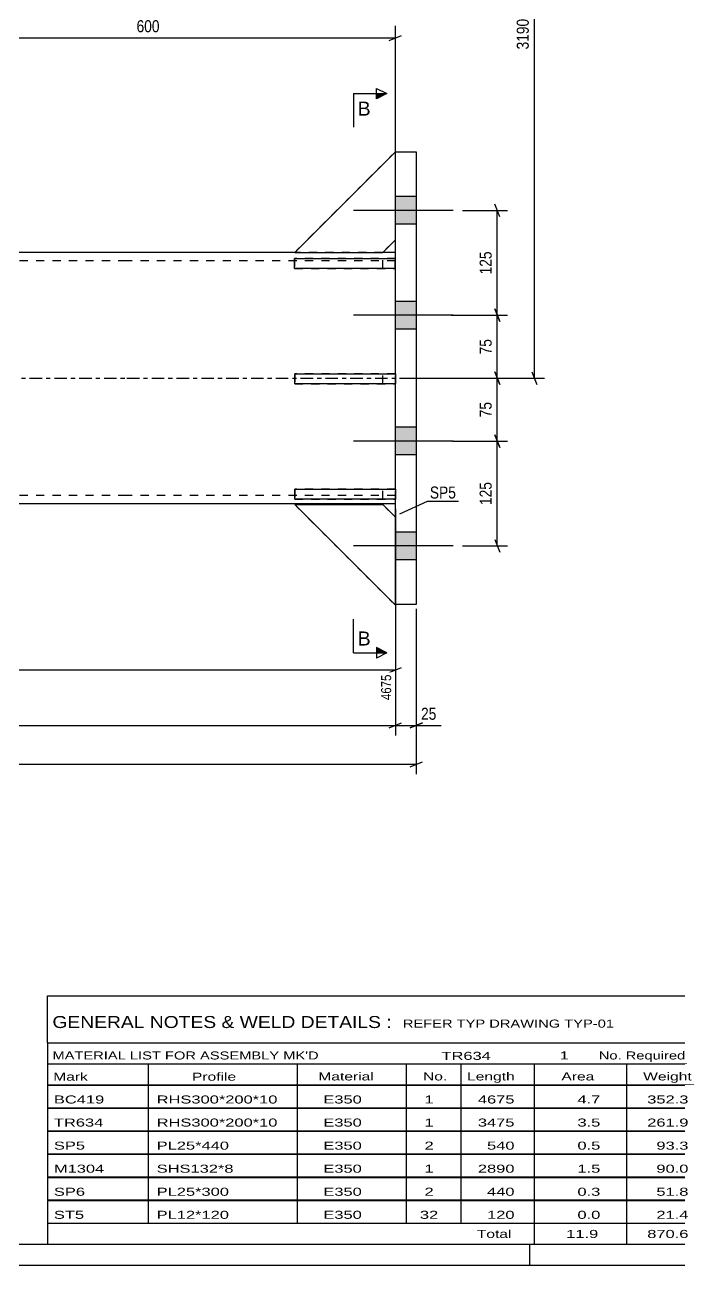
# Model space of a CAD drawing. Header units: millimetres. Extents: x 0 to 841, y 0 to 594.
# Drawn here: x 510.6 to 666.6, y 0 to 295.8 of the extents above; entities that cross this region are included whole.
import ezdxf

# ---------------------------------------------------------------- set-up
doc = ezdxf.new("R2010")
doc.units = ezdxf.units.MM
doc.linetypes.add('DXK_LINE_DOT2', pattern=[3.9198, 1.9599, -1.9599])
doc.linetypes.add('DXK_LINE_DOT3', pattern=[5.9187, 2.979, -0.9799, 0.9799, -0.9799])
doc.styles.add('Arial', font='ARIAL.TTF', dxfattribs={"height": 0.2})
doc.styles.add('Arial Narrow', font='ARIALN.TTF', dxfattribs={"height": 0.2})

# ---------------------------------------------------------------- blocks, each defined once
blk = doc.blocks.new('Unknown-122567523-1134')
at = {"color": 5, "linetype": 'Continuous'}
for p, q in [((5, 5), (836, 5)), ((631, 0), (631, 5)), ((0, 0), (841, 0))]:
    blk.add_line(p, q, dxfattribs=at)
blk = doc.blocks.new('Part-122567523-1456 - 1371')
at = {"color": 2, "linetype": 'Continuous'}
for p, q in [((574.91, 185.09), (598.91, 185.09)), ((574.91, 182.69), (574.91, 185.09)), ((598.91, 185.09), (598.91, 182.69)), ((598.91, 182.69), (574.91, 182.69))]:
    blk.add_line(p, q, dxfattribs=at)
at = {"color": 7, "linetype": 'DXK_LINE_DOT2'}
blk.add_line((595.91, 182.69), (595.91, 185.09), dxfattribs=at)
blk = doc.blocks.new('Part-122567523-1424 - 1371')
at = {"color": 2, "linetype": 'Continuous'}
for p, q in [((534.8, 241.53), (417, 241.52)), ((574.91, 241.53), (534.9, 241.53)), ((598.91, 241.53), (595.91, 241.53)), ((534.8, 181.53), (417, 181.52)), ((598.91, 181.53), (534.9, 181.53))]:
    blk.add_line(p, q, dxfattribs=at)
at = {"color": 7, "linetype": 'DXK_LINE_DOT2'}
for p, q in [((595.91, 241.53), (574.91, 241.53)), ((598.91, 181.53), (598.91, 241.53)), ((534.8, 239.53), (417, 239.52)), ((598.91, 239.53), (534.9, 239.53)), ((534.8, 183.53), (417, 183.52)), ((598.91, 183.53), (534.9, 183.53))]:
    blk.add_line(p, q, dxfattribs=at)
at = {"color": 7, "linetype": 'DXK_LINE_DOT3'}
for p, q in [((417, 211.52), (534.8, 211.53)), ((534.9, 211.53), (598.91, 211.53))]:
    blk.add_line(p, q, dxfattribs=at)
blk = doc.blocks.new('Bolt-122567523-1425 - 1371')
at = {"linetype": 'Continuous'}
for points in [[(598.91, 254.83), (598.91, 248.23), (603.91, 248.23), (603.91, 254.83)], [(598.91, 254.83), (598.91, 248.23), (603.91, 248.23), (603.91, 254.83)], [(598.91, 254.83), (598.91, 248.23), (603.91, 248.23), (603.91, 254.83)], [(598.91, 229.83), (598.91, 223.23), (603.91, 223.23), (603.91, 229.83)], [(598.91, 229.83), (598.91, 223.23), (603.91, 223.23), (603.91, 229.83)], [(598.91, 199.83), (598.91, 193.23), (603.91, 193.23), (603.91, 199.83)], [(598.91, 199.83), (598.91, 193.23), (603.91, 193.23), (603.91, 199.83)], [(598.91, 174.83), (598.91, 168.23), (603.91, 168.23), (603.91, 174.83)], [(598.91, 174.83), (598.91, 168.23), (603.91, 168.23), (603.91, 174.83)], [(598.91, 174.83), (598.91, 168.23), (603.91, 168.23), (603.91, 174.83)]]:
    blk.add_hatch(color=1, dxfattribs=at).paths.add_polyline_path(points)
at = {"color": 1, "linetype": 'Continuous'}
for p, q in [((603.91, 254.83), (598.91, 254.83)), ((603.91, 254.83), (598.91, 254.83)), ((603.91, 254.83), (598.91, 254.83)), ((612.71, 251.53), (588.91, 251.53)), ((612.71, 251.53), (588.91, 251.53)), ((612.71, 251.53), (588.91, 251.53)), ((603.91, 248.23), (598.91, 248.23)), ((603.91, 248.23), (598.91, 248.23)), ((603.91, 248.23), (598.91, 248.23)), ((603.91, 229.83), (598.91, 229.83)), ((603.91, 229.83), (598.91, 229.83)), ((612.71, 226.53), (588.91, 226.53)), ((612.71, 226.53), (588.91, 226.53)), ((603.91, 223.23), (598.91, 223.23)), ((603.91, 223.23), (598.91, 223.23)), ((603.91, 199.83), (598.91, 199.83)), ((603.91, 199.83), (598.91, 199.83)), ((612.71, 196.53), (588.91, 196.53)), ((612.71, 196.53), (588.91, 196.53)), ((603.91, 193.23), (598.91, 193.23)), ((603.91, 193.23), (598.91, 193.23)), ((603.91, 174.83), (598.91, 174.83)), ((603.91, 174.83), (598.91, 174.83)), ((603.91, 174.83), (598.91, 174.83)), ((612.71, 171.53), (588.91, 171.53)), ((612.71, 171.53), (588.91, 171.53)), ((612.71, 171.53), (588.91, 171.53)), ((603.91, 168.23), (598.91, 168.23)), ((603.91, 168.23), (598.91, 168.23)), ((603.91, 168.23), (598.91, 168.23))]:
    blk.add_line(p, q, dxfattribs=at)
blk = doc.blocks.new('Part-122567523-1512 - 1371')
at = {"color": 2, "linetype": 'Continuous'}
for p, q in [((574.91, 212.59), (598.91, 212.59)), ((574.91, 210.19), (574.91, 212.59)), ((598.91, 210.19), (574.91, 210.19)), ((598.91, 212.59), (598.91, 210.19))]:
    blk.add_line(p, q, dxfattribs=at)
at = {"color": 7, "linetype": 'DXK_LINE_DOT2'}
blk.add_line((595.91, 210.19), (595.91, 212.59), dxfattribs=at)
blk = doc.blocks.new('Part-122567523-1513 - 1371')
at = {"color": 2, "linetype": 'Continuous'}
for p, q in [((574.9, 240.09), (598.9, 240.09)), ((574.9, 237.69), (574.9, 240.09)), ((598.9, 240.09), (598.9, 237.69)), ((598.9, 237.69), (574.9, 237.69))]:
    blk.add_line(p, q, dxfattribs=at)
at = {"color": 7, "linetype": 'DXK_LINE_DOT2'}
blk.add_line((595.9, 237.69), (595.9, 240.09), dxfattribs=at)
blk = doc.blocks.new('Part-122567523-1449 - 1371')
at = {"color": 2, "linetype": 'Continuous'}
for p, q in [((598.91, 265.53), (574.91, 241.53)), ((595.91, 241.53), (598.91, 244.53)), ((574.91, 241.53), (595.91, 241.53))]:
    blk.add_line(p, q, dxfattribs=at)
at = {"color": 7, "linetype": 'DXK_LINE_DOT2'}
blk.add_line((598.91, 244.53), (598.91, 265.53), dxfattribs=at)
blk = doc.blocks.new('Part-122567523-1450 - 1371')
at = {"color": 7, "linetype": 'DXK_LINE_DOT2'}
for p, q in [((598.91, 265.53), (574.91, 241.53)), ((598.91, 244.53), (598.91, 265.53)), ((595.91, 241.53), (598.91, 244.53)), ((574.91, 241.53), (595.91, 241.53))]:
    blk.add_line(p, q, dxfattribs=at)
blk = doc.blocks.new('Part-122567523-1451 - 1371')
at = {"color": 2, "linetype": 'Continuous'}
for p, q in [((574.91, 181.39), (595.91, 181.39)), ((598.91, 157.39), (574.91, 181.39)), ((595.91, 181.39), (598.91, 178.39)), ((598.91, 157.39), (598.91, 157.53))]:
    blk.add_line(p, q, dxfattribs=at)
at = {"color": 7, "linetype": 'DXK_LINE_DOT2'}
blk.add_line((598.91, 157.53), (598.91, 178.39), dxfattribs=at)
blk = doc.blocks.new('Part-122567523-1452 - 1371')
at = {"color": 7, "linetype": 'DXK_LINE_DOT2'}
for p, q in [((574.91, 181.39), (595.91, 181.39)), ((598.91, 157.39), (574.91, 181.39)), ((595.91, 181.39), (598.91, 178.39)), ((598.91, 178.39), (598.91, 157.39))]:
    blk.add_line(p, q, dxfattribs=at)
blk = doc.blocks.new('Part-122567523-1453 - 1371')
at = {"color": 7, "linetype": 'DXK_LINE_DOT2'}
for p, q in [((598.91, 185.09), (574.91, 185.09)), ((574.91, 185.09), (574.91, 182.69)), ((595.91, 182.69), (595.91, 185.09)), ((598.91, 182.69), (598.91, 185.09)), ((574.91, 182.69), (598.91, 182.69))]:
    blk.add_line(p, q, dxfattribs=at)
blk = doc.blocks.new('Part-122567523-1454 - 1371')
at = {"color": 7, "linetype": 'DXK_LINE_DOT2'}
for p, q in [((598.9, 240.09), (574.9, 240.09)), ((574.9, 240.09), (574.9, 237.69)), ((595.9, 237.69), (595.9, 240.09)), ((598.9, 237.69), (598.9, 240.09)), ((574.9, 237.69), (598.9, 237.69))]:
    blk.add_line(p, q, dxfattribs=at)
blk = doc.blocks.new('Part-122567523-1455 - 1371')
at = {"color": 7, "linetype": 'DXK_LINE_DOT2'}
for p, q in [((598.91, 212.59), (574.91, 212.59)), ((574.91, 212.59), (574.91, 210.19)), ((574.91, 210.19), (598.91, 210.19)), ((595.91, 210.19), (595.91, 212.59)), ((598.91, 210.19), (598.91, 212.59))]:
    blk.add_line(p, q, dxfattribs=at)
blk = doc.blocks.new('Part-122567523-1486 - 1371')
at = {"color": 2, "linetype": 'Continuous'}
for p, q in [((598.91, 265.53), (603.91, 265.53)), ((598.91, 240.09), (598.91, 265.53)), ((603.91, 265.53), (603.91, 157.53)), ((598.91, 212.59), (598.91, 237.69)), ((598.91, 185.09), (598.91, 210.19)), ((598.91, 157.53), (598.91, 182.69)), ((603.91, 157.53), (598.91, 157.53))]:
    blk.add_line(p, q, dxfattribs=at)
at = {"color": 7, "linetype": 'DXK_LINE_DOT2'}
for p, q in [((598.91, 237.69), (598.91, 240.09)), ((598.91, 210.19), (598.91, 212.59)), ((598.91, 182.69), (598.91, 185.09))]:
    blk.add_line(p, q, dxfattribs=at)
blk = doc.blocks.new('StraightDimension-122567523-1633 - 1371')
at = {"color": 7, "linetype": 'Continuous'}
for p, q in [((623.82, 210.03), (622.62, 213.03)), ((599.91, 211.53), (625.62, 211.53)), ((623.22, 196.53), (623.22, 211.53)), ((612.53, 196.53), (625.62, 196.53)), ((622.62, 198.03), (623.82, 195.03))]:
    blk.add_line(p, q, dxfattribs=at)
at = {"color": 0}
blk.add_wipeout([(622.47, 206.46), (618.27, 206.46), (618.27, 201.6), (622.47, 201.6)], dxfattribs=at)
at = {"color": 3, "style": 'Arial Narrow'}
blk.add_text('75', height=2.863, rotation=90.0002, dxfattribs=at).set_placement((621.87, 202.2))
blk = doc.blocks.new('StraightDimension-122567523-1555 - 1371')
at = {"color": 7, "linetype": 'Continuous'}
for p, q in [((481, 344.63), (481, 290.28)), ((482.5, 293.28), (479.5, 292.08)), ((597.41, 292.08), (600.41, 293.28)), ((598.91, 242.53), (598.91, 295.53)), ((481, 292.68), (598.91, 292.68))]:
    blk.add_line(p, q, dxfattribs=at)
at = {"color": 0}
blk.add_wipeout([(543.3, 293.43), (543.3, 297.63), (536.61, 297.63), (536.61, 293.43)], dxfattribs=at)
at = {"color": 3, "style": 'Arial Narrow'}
blk.add_text('600', height=2.863, dxfattribs=at).set_placement((537.21, 294.03))
blk = doc.blocks.new('StraightDimension-122567523-1538 - 1371')
at = {"color": 7, "linetype": 'Continuous'}
for p, q in [((603.91, 156.53), (603.91, 117.07)), ((123.51, 119.47), (603.91, 119.47)), ((602.41, 118.87), (605.41, 120.07))]:
    blk.add_line(p, q, dxfattribs=at)
blk = doc.blocks.new('StraightDimension-122567523-1562 - 1371')
at = {"color": 7, "linetype": 'Continuous'}
for p, q in [((632.66, 374.13), (631.46, 377.13)), ((482, 375.63), (634.46, 375.63)), ((632.06, 211.53), (632.06, 375.63)), ((631.46, 213.03), (632.66, 210.03)), ((599.91, 211.53), (634.46, 211.53))]:
    blk.add_line(p, q, dxfattribs=at)
at = {"color": 0}
blk.add_wipeout([(631.31, 297.83), (627.11, 297.83), (627.11, 289.32), (631.31, 289.32)], dxfattribs=at)
at = {"color": 3, "style": 'Arial Narrow'}
blk.add_text('3190', height=2.863, rotation=90.0002, dxfattribs=at).set_placement((630.71, 289.92))
blk = doc.blocks.new('StraightDimension-122567523-5544 - 1371')
at = {"color": 7, "linetype": 'Continuous'}
for p, q in [((350.51, 240.52), (350.51, 134.76)), ((598.91, 180.39), (598.91, 134.76)), ((352.01, 142.56), (349.01, 141.36)), ((597.41, 141.36), (600.41, 142.56)), ((350.51, 141.96), (598.91, 141.96))]:
    blk.add_line(p, q, dxfattribs=at)
at = {"color": 0}
blk.add_wipeout([(478.26, 142.71), (478.26, 146.21), (471.16, 146.21), (471.16, 142.71)], dxfattribs=at)
at = {"color": 0, "linetype": 'Continuous'}
blk.add_wipeout([(598.41, 141.36), (594.91, 141.36), (594.91, 134.26), (598.41, 134.26)], dxfattribs=at)
at = {"color": 3, "style": 'Arial Narrow'}
blk.add_text('2403', height=2.386, dxfattribs=at).set_placement((471.66, 143.21))
at = {"color": 3, "linetype": 'Continuous', "style": 'Arial Narrow'}
blk.add_text('4675', height=2.386, rotation=90.0002, dxfattribs=at).set_placement((597.91, 134.76))
blk = doc.blocks.new('StraightDimension-122567523-1609 - 1371')
at = {"color": 7, "linetype": 'Continuous'}
for p, q in [((614.91, 251.53), (625.62, 251.53)), ((623.82, 250.03), (622.62, 253.03)), ((623.22, 226.53), (623.22, 251.53)), ((622.62, 228.03), (623.82, 225.03)), ((612.27, 226.53), (625.62, 226.53))]:
    blk.add_line(p, q, dxfattribs=at)
at = {"color": 0}
blk.add_wipeout([(622.47, 242.37), (618.27, 242.37), (618.27, 235.68), (622.47, 235.68)], dxfattribs=at)
at = {"color": 3, "style": 'Arial Narrow'}
blk.add_text('125', height=2.863, rotation=90.0002, dxfattribs=at).set_placement((621.87, 236.28))
blk = doc.blocks.new('StraightDimension-122567523-1622 - 1371')
at = {"color": 7, "linetype": 'Continuous'}
for p, q in [((623.82, 225.03), (622.62, 228.03)), ((612.27, 226.53), (625.62, 226.53)), ((623.22, 211.53), (623.22, 226.53)), ((622.62, 213.03), (623.82, 210.03)), ((599.91, 211.53), (625.62, 211.53))]:
    blk.add_line(p, q, dxfattribs=at)
at = {"color": 0}
blk.add_wipeout([(622.47, 221.46), (618.27, 221.46), (618.27, 216.6), (622.47, 216.6)], dxfattribs=at)
at = {"color": 3, "style": 'Arial Narrow'}
blk.add_text('75', height=2.863, rotation=90.0002, dxfattribs=at).set_placement((621.87, 217.2))
blk = doc.blocks.new('StraightDimension-122567523-1644 - 1371')
at = {"color": 7, "linetype": 'Continuous'}
for p, q in [((612.53, 196.53), (625.62, 196.53)), ((623.82, 195.03), (622.62, 198.03)), ((623.22, 171.53), (623.22, 196.53)), ((622.62, 173.03), (623.82, 170.03)), ((614.91, 171.53), (625.62, 171.53))]:
    blk.add_line(p, q, dxfattribs=at)
at = {"color": 0}
blk.add_wipeout([(622.47, 187.37), (618.27, 187.37), (618.27, 180.68), (622.47, 180.68)], dxfattribs=at)
at = {"color": 3, "style": 'Arial Narrow'}
blk.add_text('125', height=2.863, rotation=90.0002, dxfattribs=at).set_placement((621.87, 181.28))
blk = doc.blocks.new('StraightDimension-122567523-1867 - 1371')
at = {"color": 7, "linetype": 'Continuous'}
for p, q in [((598.91, 156.39), (598.91, 126.32)), ((128.5, 128.72), (598.91, 128.72)), ((597.41, 128.12), (600.41, 129.32))]:
    blk.add_line(p, q, dxfattribs=at)
blk = doc.blocks.new('StraightDimension-122567523-1895 - 1371')
at = {"color": 7, "linetype": 'Continuous'}
for p, q in [((598.91, 156.39), (598.91, 126.32)), ((603.91, 156.53), (603.91, 126.32)), ((597.41, 128.12), (600.41, 129.32)), ((598.91, 128.72), (603.91, 128.72)), ((605.41, 129.32), (602.41, 128.12))]:
    blk.add_line(p, q, dxfattribs=at)
at = {"color": 0}
blk.add_wipeout([(609.29, 129.47), (609.29, 133.67), (604.43, 133.67), (604.43, 129.47)], dxfattribs=at)
at = {"color": 7, "linetype": 'Continuous'}
blk.add_line((603.91, 128.72), (609.81, 128.72), dxfattribs=at)
blk.add_line((603.91, 128.72), (609.81, 128.72), dxfattribs=at)
at = {"color": 3, "style": 'Arial Narrow'}
blk.add_text('25', height=2.863, dxfattribs=at).set_placement((605.03, 130.07))
blk = doc.blocks.new('StraightDimension-122567523-1918 - 1371')
at = {"color": 7, "linetype": 'Continuous'}
for p, q in [((603.91, 156.53), (603.91, 126.32)), ((123.51, 128.72), (603.91, 128.72)), ((602.41, 128.12), (605.41, 129.32))]:
    blk.add_line(p, q, dxfattribs=at)
blk = doc.blocks.new('Unknown-122567523-5824')
at = {"color": 7, "linetype": 'Continuous'}
for p, q in [((516, 64.25), (676, 64.25)), ((516, 53), (516, 64.25)), ((676, 64.25), (676, 53)), ((516, 53), (676, 53)), ((516, 53), (516, 48)), ((676, 53), (676, 48)), ((516, 48), (676, 48)), ((516, 48), (516, 43)), ((540, 48), (540, 43)), ((575.5, 48), (575.5, 43)), ((601.5, 48), (601.5, 43)), ((614.5, 48), (614.5, 43)), ((632, 48), (632, 43)), ((654, 48), (654, 43)), ((676, 48), (676, 43)), ((516, 43), (676, 43)), ((516, 42.95), (516, 37.55)), ((516, 42.95), (676, 42.95)), ((540, 43), (540, 37.5)), ((575.5, 43), (575.5, 37.5)), ((601.5, 43), (601.5, 37.5)), ((614.5, 43), (614.5, 37.5)), ((632, 43), (632, 37.5)), ((654, 43), (654, 37.5)), ((676, 42.95), (676, 37.55)), ((516, 37.55), (676, 37.55)), ((516, 37.45), (516, 32.05)), ((516, 37.45), (676, 37.45)), ((540, 37.5), (540, 32)), ((575.5, 37.5), (575.5, 32)), ((601.5, 37.5), (601.5, 32)), ((614.5, 37.5), (614.5, 32)), ((632, 37.5), (632, 32)), ((654, 37.5), (654, 32)), ((676, 37.45), (676, 32.05)), ((516, 32.05), (676, 32.05)), ((516, 31.95), (516, 26.55)), ((516, 31.95), (676, 31.95)), ((540, 32), (540, 26.5)), ((575.5, 32), (575.5, 26.5)), ((601.5, 32), (601.5, 26.5)), ((614.5, 32), (614.5, 26.5)), ((632, 32), (632, 26.5)), ((654, 32), (654, 26.5)), ((676, 31.95), (676, 26.55)), ((516, 26.55), (676, 26.55)), ((516, 26.45), (516, 21.05)), ((516, 26.45), (676, 26.45)), ((540, 26.5), (540, 21)), ((575.5, 26.5), (575.5, 21)), ((601.5, 26.5), (601.5, 21)), ((614.5, 26.5), (614.5, 21)), ((632, 26.5), (632, 21)), ((654, 26.5), (654, 21)), ((676, 26.45), (676, 21.05)), ((516, 21.05), (676, 21.05)), ((516, 20.95), (516, 15.55)), ((516, 20.95), (676, 20.95)), ((540, 21), (540, 15.5)), ((575.5, 21), (575.5, 15.5)), ((601.5, 21), (601.5, 15.5)), ((614.5, 21), (614.5, 15.5)), ((632, 21), (632, 15.5)), ((654, 21), (654, 15.5)), ((676, 20.95), (676, 15.55)), ((516, 15.55), (676, 15.55)), ((516, 15.45), (516, 10.05)), ((516, 15.45), (676, 15.45)), ((540, 15.5), (540, 10)), ((575.5, 15.5), (575.5, 10)), ((601.5, 15.5), (601.5, 10)), ((614.5, 15.5), (614.5, 10)), ((632, 15.5), (632, 10)), ((654, 15.5), (654, 10)), ((676, 15.45), (676, 10.05)), ((516, 10.05), (676, 10.05)), ((516, 10), (676, 10)), ((516, 10), (516, 5)), ((632, 10), (632, 5)), ((654, 10), (654, 5)), ((676, 10), (676, 5)), ((516, 5), (676, 5))]:
    blk.add_line(p, q, dxfattribs=at)
at = {"color": 7, "style": 'Arial Narrow'}
for s, height, width, p in [('GENERAL NOTES & WELD DETAILS :', 2.8633, 1.4, (517.15, 56.56)), ('REFER TYP DRAWING TYP-01', 1.9089, 1.6, (600.7, 56.66)), ("MATERIAL LIST FOR ASSEMBLY MK'D", 1.9089, 1.6, (517.15, 49.06)), ('TR634', 1.909, 1.794707, (609.9, 48.97)), ('1', 1.91, 1.794707, (638.08, 49.06)), ('No. Required', 1.9089, 1.6, (647.41, 49.06)), ('Mark', 1.909, 1.7, (517.34, 44)), ('Profile', 1.909, 1.7, (550.41, 44)), ('Material', 1.909, 1.7, (580.54, 44.06)), ('No.', 1.909, 1.7, (605.5, 44.06)), ('Length', 1.909, 1.7, (616, 44.06)), ('Area', 1.909, 1.7, (638.5, 44.06)), ('Weight', 1.909, 1.7, (658, 44.06))]:
    blk.add_text(s, height=height, dxfattribs=dict(at, width=width)).set_placement(p)
at = {"color": 7, "linetype": 'Continuous', "style": 'Arial Narrow'}
for s, height, width, p in [('BC419', 1.909, 1.794707, (517.5, 38.56)), ('RHS300*200*10', 1.9089, 1.794707, (542, 38.56)), ('E350', 1.909, 1.794707, (581.74, 38.56)), ('1', 1.91, 1.794707, (605.86, 38.56)), ('4675', 1.909, 1.794707, (618.58, 38.56)), ('4.7', 1.909, 1.794707, (642.32, 38.56)), ('352.3', 1.909, 1.794707, (658.96, 38.56)), ('TR634', 1.909, 1.794707, (517.5, 33.06)), ('RHS300*200*10', 1.9089, 1.794707, (542, 33.06)), ('E350', 1.909, 1.794707, (581.74, 33.06)), ('1', 1.91, 1.794707, (605.86, 33.06)), ('3475', 1.909, 1.794707, (618.58, 33.06)), ('3.5', 1.909, 1.794707, (642.32, 33.06)), ('261.9', 1.909, 1.794707, (658.96, 33.06)), ('SP5', 1.909, 1.794707, (517.5, 27.56)), ('PL25*440', 1.909, 1.794707, (542, 27.56)), ('E350', 1.909, 1.794707, (581.74, 27.56)), ('2', 1.91, 1.794707, (605.86, 27.56)), ('540', 1.909, 1.794707, (620.77, 27.56)), ('0.5', 1.909, 1.794707, (642.32, 27.56)), ('93.3', 1.909, 1.794707, (661.14, 27.56)), ('M1304', 1.909, 1.794707, (517.5, 22.06)), ('SHS132*8', 1.909, 1.794707, (542, 22.06)), ('E350', 1.909, 1.794707, (581.74, 22.06)), ('1', 1.91, 1.794707, (605.86, 22.06)), ('2890', 1.909, 1.794707, (618.58, 22.06)), ('1.5', 1.909, 1.794707, (642.32, 22.06)), ('90.0', 1.909, 1.794707, (661.14, 22.06)), ('SP6', 1.909, 1.794707, (517.5, 16.56)), ('PL25*300', 1.909, 1.794707, (542, 16.56)), ('E350', 1.909, 1.794707, (581.74, 16.56)), ('2', 1.91, 1.794707, (605.86, 16.56)), ('440', 1.909, 1.794707, (620.77, 16.56)), ('0.3', 1.909, 1.794707, (642.32, 16.56)), ('51.8', 1.909, 1.794707, (661.14, 16.56)), ('ST5', 1.909, 1.794707, (517.5, 11.06)), ('PL12*120', 1.909, 1.794707, (542, 11.06)), ('E350', 1.909, 1.794707, (581.74, 11.06)), ('32', 1.909, 1.794707, (604.76, 11.06)), ('120', 1.909, 1.794707, (620.77, 11.06)), ('0.0', 1.909, 1.794707, (642.32, 11.06)), ('21.4', 1.909, 1.794707, (661.14, 11.06)), ('Total', 1.909, 1.7, (618.33, 6.5)), ('11.9', 1.909, 1.794707, (639.64, 6.5)), ('870.6', 1.909, 1.794707, (658.96, 6.5))]:
    blk.add_text(s, height=height, dxfattribs=dict(at, width=width)).set_placement(p)
blk = doc.blocks.new('SectionMark-122567523-1990 - 1371')
at = {"color": 6, "linetype": 'Continuous'}
for p, q in [((588.91, 279.39), (596.91, 279.39)), ((594.41, 280.64), (596.91, 279.39)), ((588.91, 146.03), (596.91, 146.03)), ((596.91, 146.03), (594.41, 144.78))]:
    blk.add_line(p, q, dxfattribs=at)
at = {"color": 0, "linetype": 'Continuous'}
for points in [[(593.02, 274.14), (593.02, 277.64), (589.91, 277.64), (589.91, 274.14)], [(593.02, 147.78), (593.02, 151.28), (589.91, 151.28), (589.91, 147.78)]]:
    blk.add_wipeout(points, dxfattribs=at)
at = {"linetype": 'Continuous'}
for points in [[(594.41, 278.14), (594.41, 279.39), (596.91, 279.39)], [(594.41, 146.03), (594.41, 147.28), (596.91, 146.03)]]:
    blk.add_hatch(color=6, dxfattribs=at).paths.add_polyline_path(points)
at = {"color": 6, "linetype": 'Continuous'}
for p, q in [((588.91, 279.39), (588.91, 271.39)), ((594.41, 278.14), (594.41, 280.64)), ((596.91, 279.39), (594.41, 278.14)), ((588.91, 146.03), (588.91, 154.03)), ((596.91, 146.03), (594.41, 147.28)), ((594.41, 147.28), (594.41, 144.78))]:
    blk.add_line(p, q, dxfattribs=at)
at = {"color": 3, "linetype": 'Continuous', "style": 'Arial'}
for p in [(589.91, 274.14), (589.91, 147.78)]:
    blk.add_text('B', height=3.34, dxfattribs=at).set_placement(p)
blk = doc.blocks.new('Mark-122567523-1482 - 1371')
at = {"color": 0}
blk.add_wipeout([(613.35, 182.83), (613.35, 185.83), (607.14, 185.83), (607.14, 182.83)], dxfattribs=at)
blk.add_wipeout([(613.35, 182.83), (613.35, 185.83), (607.14, 185.83), (607.14, 182.83)], dxfattribs=at)
at = {"color": 30, "linetype": 'Continuous'}
for p, q in [((599.96, 179.19), (606.54, 182.23)), ((606.54, 182.23), (613.95, 182.23))]:
    blk.add_line(p, q, dxfattribs=at)
at = {"color": 3, "style": 'Arial Narrow'}
blk.add_text('SP5', height=2.863, dxfattribs=at).set_placement((607.14, 182.83))

msp = doc.modelspace()

# ---------------------------------------------------------------- block references
for name in ['Unknown-122567523-1134', 'Part-122567523-1449 - 1371', 'Part-122567523-1450 - 1371', 'Part-122567523-1486 - 1371', 'Bolt-122567523-1425 - 1371', 'Part-122567523-1424 - 1371', 'Part-122567523-1513 - 1371', 'Part-122567523-1454 - 1371', 'Part-122567523-1512 - 1371', 'Part-122567523-1455 - 1371', 'Part-122567523-1456 - 1371', 'Part-122567523-1453 - 1371', 'Part-122567523-1451 - 1371', 'Part-122567523-1452 - 1371', 'Unknown-122567523-5824']:
    msp.add_blockref(name, (0, 0))

# ---------------------------------------------------------------- next in the draw order: block references
for name in ['StraightDimension-122567523-1555 - 1371', 'StraightDimension-122567523-1633 - 1371', 'StraightDimension-122567523-1538 - 1371']:
    msp.add_blockref(name, (0, 0))

# ---------------------------------------------------------------- next in the draw order: block references
for name in ['StraightDimension-122567523-1562 - 1371', 'StraightDimension-122567523-1644 - 1371']:
    msp.add_blockref(name, (0, 0))

# ---------------------------------------------------------------- next in the draw order: block references
for name in ['StraightDimension-122567523-1609 - 1371', 'StraightDimension-122567523-5544 - 1371']:
    msp.add_blockref(name, (0, 0))

# ---------------------------------------------------------------- next in the draw order: block references
for name in ['StraightDimension-122567523-1622 - 1371', 'Mark-122567523-1482 - 1371', 'StraightDimension-122567523-1867 - 1371']:
    msp.add_blockref(name, (0, 0))

# ---------------------------------------------------------------- next in the draw order: block references
msp.add_blockref('StraightDimension-122567523-1895 - 1371', (0, 0))

# ---------------------------------------------------------------- next in the draw order: block references
msp.add_blockref('StraightDimension-122567523-1918 - 1371', (0, 0))

# ---------------------------------------------------------------- next in the draw order: block references
msp.add_blockref('SectionMark-122567523-1990 - 1371', (0, 0))

doc.saveas('drawing.dxf')
